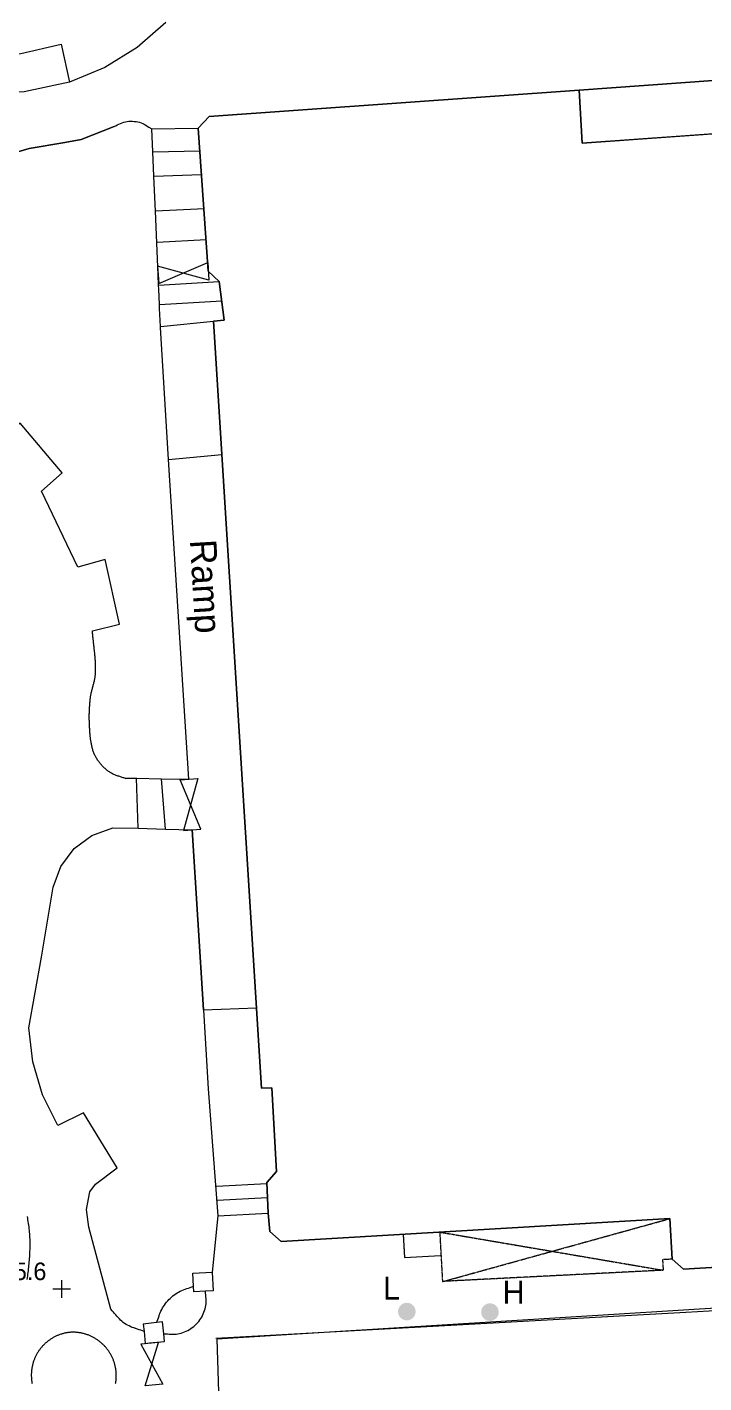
# Model space of a CAD drawing. Header units: millimetres. Extents: x 833924389 to 835767163, y 817400000 to 818811854.
# Drawn here: x 835353255 to 835391779, y 818357724 to 818434859 of the extents above; entities that cross this region are included whole.
import ezdxf
from ezdxf.enums import TextEntityAlignment as Align

# ---------------------------------------------------------------- set-up
doc = ezdxf.new("R2010")
doc.units = ezdxf.units.MM
doc.header["$LTSCALE"] = 10
doc.header["$MEASUREMENT"] = 0
doc.linetypes.add('11NW24D$0$DGN Style 5', pattern=[6.677139, 2.861631, -3.815508])
doc.linetypes.add('11nw24d$1$DGN Style 5', pattern=[1.174922, 0.503538, -0.671384])
doc.layers.add('01_Base_Plan', color=5, linetype='Continuous', lineweight=5)
doc.styles.add('11nw24d$0$Style-WORKING', font='WORKING.shx')
doc.styles.add('11nw24d$1$Style-ENGINEERING', font='ENGINEERING.shx')

# ---------------------------------------------------------------- blocks, each defined once
blk = doc.blocks.new('11nw24d$0$SPOTHT')
at = {"layer": '01_Base_Plan', "linetype": 'Continuous', "lineweight": 13}
for p, q in [((-0.5, 0), (0.5, 0)), ((0, -0.5), (0, 0.5))]:
    blk.add_line(p, q, dxfattribs=at)
blk = doc.blocks.new('11nw24d$0$UTILP')
at = {"layer": '01_Base_Plan', "linetype": 'Continuous', "lineweight": 13}
h = blk.add_hatch(color=256, dxfattribs=at)
edge = h.paths.add_edge_path()
edge.add_arc((0, 0), 0.5, 0, 360)

msp = doc.modelspace()

# ---------------------------------------------------------------- hatches: boundary and pattern name
at = {"layer": '01_Base_Plan', "linetype": 'Continuous'}
h = msp.add_hatch(color=256, dxfattribs=at)
edge = h.paths.add_edge_path()
edge.add_arc((835379600, 818361750), 500, 0, 360)

# ---------------------------------------------------------------- linework, layer by layer
for p, q in [((835360471, 818426382), (835363179, 818426475)), ((835363349, 818424523), (835360558, 818424383)), ((835363443, 818422761), (835360662, 818422613)), ((835360743, 818420169), (835364197, 818420381)), ((835360791, 818419070), (835364335, 818419292)), ((835360846, 818417817), (835363858, 818418122)), ((835361312, 818410261), (835364336, 818410536)), ((835359586, 818389278), (835359489, 818392122)), ((835361129, 818389234), (835360911, 818392097)), ((835363305, 818378944), (835366317, 818379063)), ((835364027, 818368920), (835366898, 818369068)), ((835364069, 818368121), (835366934, 818368269)), ((835364115, 818367222), (835366975, 818367370)), ((835364115, 818367222), (835363789, 818364019)), ((835364050, 818360220), (835364226, 818354692))]:
    msp.add_line(p, q, dxfattribs=at)
at = {"layer": '01_Base_Plan', "linetype": '11nw24d$1$DGN Style 5'}
msp.add_line((835376916, 818363496), (835376760, 818366299), dxfattribs=at)
at = {"layer": '01_Base_Plan', "flags": 128}
for points in [[(835361150, 818435130), (835359516, 818433704), (835357673, 818432561), (835355670, 818431730)], [(835350450, 818431100), (835350560, 818433160), (835352901, 818433356), (835355190, 818433880), (835355670, 818431730), (835353090, 818431169), (835350450, 818431100)], [(835358205, 818429211), (835356340, 818428462), (835355399, 818428293), (835353375, 818427949), (835351428, 818427390)], [(835358205, 818429211), (835358298, 818429250), (835358390, 818429291), (835358482, 818429335), (835358575, 818429377), (835358668, 818429416), (835358761, 818429449), (835358856, 818429475), (835358952, 818429492), (835359051, 818429502), (835359152, 818429506), (835359254, 818429504), (835359356, 818429497), (835359458, 818429485), (835359557, 818429467), (835359653, 818429444), (835359747, 818429414), (835359837, 818429375), (835359925, 818429329), (835360012, 818429278), (835360097, 818429223), (835360183, 818429168), (835360353, 818429065)], [(835356973, 818400514), (835358524, 818400892), (835357704, 818404573), (835356148, 818404125), (835354066, 818408451), (835355250, 818409500), (835352865, 818412334), (835351623, 818411333)], [(835358860, 818392106), (835358813, 818392123), (835358766, 818392140), (835358718, 818392156), (835358670, 818392172), (835358622, 818392188), (835358574, 818392203), (835358525, 818392218), (835358477, 818392234), (835358429, 818392250), (835358382, 818392266), (835358334, 818392283), (835358287, 818392301), (835358241, 818392319), (835358196, 818392339), (835358151, 818392360), (835358107, 818392382), (835358064, 818392406), (835358021, 818392431), (835357980, 818392458), (835357938, 818392485), (835357897, 818392514), (835357857, 818392544), (835357816, 818392574), (835357777, 818392606), (835357738, 818392638), (835357699, 818392671), (835357661, 818392705), (835357624, 818392740), (835357588, 818392775), (835357552, 818392811), (835357518, 818392848), (835357484, 818392885), (835357451, 818392923), (835357419, 818392961), (835357388, 818393000), (835357358, 818393039), (835357329, 818393079), (835357300, 818393119), (835357271, 818393161), (835357244, 818393203), (835357217, 818393246), (835357191, 818393290), (835357165, 818393334), (835357141, 818393379), (835357118, 818393424), (835357096, 818393470), (835357074, 818393516), (835357055, 818393562), (835357036, 818393609), (835357019, 818393656), (835357003, 818393703), (835356988, 818393751), (835356975, 818393799), (835356963, 818393846), (835356952, 818393894), (835356941, 818393943), (835356931, 818393991), (835356921, 818394040), (835356912, 818394089), (835356903, 818394138), (835356895, 818394187), (835356887, 818394237), (835356880, 818394286), (835356873, 818394336), (835356866, 818394386), (835356860, 818394436), (835356854, 818394486), (835356849, 818394536), (835356844, 818394586), (835356839, 818394636), (835356835, 818394686), (835356831, 818394737), (835356827, 818394787), (835356823, 818394837), (835356820, 818394888), (835356817, 818394938), (835356814, 818394988), (835356812, 818395038), (835356809, 818395088), (835356807, 818395139), (835356805, 818395188), (835356803, 818395238), (835356801, 818395288), (835356799, 818395338), (835356798, 818395388), (835356797, 818395438), (835356796, 818395488), (835356796, 818395538), (835356795, 818395588), (835356795, 818395638), (835356796, 818395688), (835356796, 818395738), (835356797, 818395788), (835356798, 818395839), (835356800, 818395889), (835356801, 818395939), (835356803, 818395989), (835356805, 818396039), (835356808, 818396089), (835356811, 818396139), (835356814, 818396189), (835356817, 818396239), (835356821, 818396289), (835356824, 818396339), (835356829, 818396389), (835356833, 818396439), (835356838, 818396489), (835356843, 818396539), (835356848, 818396588), (835356853, 818396638), (835356859, 818396687), (835356865, 818396737), (835356872, 818396786), (835356880, 818396836), (835356889, 818396885), (835356899, 818396934), (835356909, 818396983), (835356920, 818397032), (835356932, 818397081), (835356944, 818397130), (835356957, 818397179), (835356970, 818397227), (835356983, 818397276), (835356996, 818397325), (835357009, 818397374), (835357022, 818397422), (835357035, 818397471), (835357048, 818397520), (835357061, 818397569), (835357073, 818397618), (835357084, 818397666), (835357095, 818397715), (835357106, 818397764), (835357115, 818397813), (835357124, 818397862), (835357132, 818397911), (835357139, 818397960), (835357145, 818398009), (835357149, 818398059), (835357152, 818398108), (835357154, 818398158), (835357155, 818398207), (835357156, 818398257), (835357156, 818398306), (835357156, 818398356), (835357156, 818398406), (835357155, 818398455), (835357154, 818398505), (835357152, 818398555), (835357150, 818398604), (835357148, 818398654), (835357146, 818398704), (835357143, 818398754), (835357140, 818398804), (835357137, 818398853), (835357133, 818398903), (835357129, 818398953), (835357125, 818399003), (835357121, 818399053), (835357117, 818399103), (835357112, 818399153), (835357107, 818399203), (835357102, 818399252), (835357097, 818399302), (835357092, 818399352), (835357087, 818399402), (835357082, 818399452), (835357076, 818399502), (835357071, 818399552), (835357065, 818399602), (835357060, 818399652), (835357054, 818399702), (835357049, 818399752), (835357043, 818399802), (835357038, 818399852), (835357032, 818399902), (835357027, 818399952), (835357021, 818400002), (835357016, 818400052), (835357011, 818400102), (835357006, 818400152), (835357001, 818400201), (835356996, 818400251), (835356991, 818400301), (835356987, 818400351), (835356982, 818400401), (835356978, 818400451), (835356973, 818400514)], [(835358860, 818392106), (835359489, 818392122)], [(835359489, 818392122), (835360911, 818392097)], [(835360911, 818392097), (835362470, 818392070)], [(835354736, 818385923), (835355176, 818387107), (835355933, 818388118), (835356947, 818388871), (835358133, 818389306)], [(835358133, 818389306), (835359586, 818389278)], [(835358133, 818389306), (835359586, 818389278), (835361129, 818389234)], [(835361129, 818389234), (835362653, 818389191)], [(835353351, 818377932), (835354067, 818381949), (835354736, 818385923)], [(835355007, 818372365), (835354136, 818374116), (835353579, 818375990), (835353351, 818377932)], [(835357155, 818369031), (835358391, 818369955), (835356468, 818373087), (835355007, 818372365)], [(835356763, 818366577), (835356637, 818367589), (835356829, 818368591), (835357155, 818369031)], [(835353251, 818367194), (835353270, 818367096), (835353287, 818366997), (835353303, 818366898), (835353318, 818366798), (835353332, 818366699), (835353345, 818366599), (835353357, 818366500), (835353368, 818366400), (835353377, 818366301), (835353386, 818366201), (835353393, 818366102), (835353399, 818366002), (835353404, 818365903), (835353407, 818365803), (835353409, 818365703), (835353409, 818365603), (835353409, 818365503), (835353407, 818365403), (835353404, 818365303), (835353401, 818365202), (835353396, 818365102), (835353390, 818365002), (835353384, 818364902), (835353377, 818364802), (835353369, 818364702), (835353360, 818364602), (835353351, 818364502), (835353342, 818364402), (835353332, 818364303), (835353322, 818364204), (835353310, 818364104), (835353298, 818364005), (835353285, 818363905), (835353271, 818363806), (835353256, 818363707), (835353240, 818363608)], [(835358013, 818361914), (835356763, 818366577)], [(835359910, 818360643), (835359817, 818360680), (835359722, 818360715), (835359626, 818360748), (835359530, 818360781), (835359434, 818360814), (835359339, 818360848), (835359245, 818360883), (835359152, 818360920), (835359061, 818360961), (835358973, 818361005), (835358887, 818361054), (835358805, 818361108), (835358727, 818361167), (835358651, 818361230), (835358579, 818361298), (835358508, 818361369), (835358439, 818361442), (835358372, 818361517), (835358304, 818361593), (835358238, 818361670), (835358170, 818361746), (835358103, 818361820), (835358013, 818361914)]]:
    msp.add_lwpolyline(points, dxfattribs=at)
at = {"layer": '01_Base_Plan', "linetype": 'Continuous', "flags": 128}
for points in [[(835361150, 818435130), (835359516, 818433704), (835357673, 818432561), (835355670, 818431730)], [(835355670, 818431730), (835353090, 818431169), (835350450, 818431100), (835350560, 818433160), (835352901, 818433356), (835355190, 818433880), (835355670, 818431730)], [(835407962, 818432942), (835406552, 818432841), (835405141, 818432740), (835403730, 818432639), (835402320, 818432538), (835400909, 818432437), (835399498, 818432336), (835398088, 818432235), (835384672, 818431273)], [(835384672, 818431273), (835398088, 818432235)], [(835366975, 818367370), (835366896, 818369120), (835367444, 818369742), (835367184, 818374515), (835366605, 818374484), (835363858, 818418122), (835364475, 818418184), (835364197, 818420381), (835363570, 818420969), (835362992, 818429108), (835363626, 818429765), (835384672, 818431273), (835384857, 818428265), (835408130, 818429918)], [(835394464, 818428947), (835384857, 818428265), (835384672, 818431273), (835363626, 818429765), (835362992, 818429108), (835363570, 818420969), (835364197, 818420381), (835364475, 818418184), (835363858, 818418122), (835366605, 818374484), (835367184, 818374515), (835367444, 818369742), (835366896, 818369120), (835366975, 818367370), (835367071, 818366330), (835367717, 818365767), (835389839, 818367069), (835389974, 818364763), (835390609, 818364200)], [(835384672, 818431273), (835363626, 818429765), (835362992, 818429108), (835363570, 818420969), (835364197, 818420381), (835364475, 818418184), (835363858, 818418122), (835366605, 818374484), (835367184, 818374515), (835367444, 818369742), (835366896, 818369120), (835366975, 818367370), (835367071, 818366330), (835367717, 818365767), (835389839, 818367069), (835389974, 818364763), (835390609, 818364200), (835398545, 818364667), (835399109, 818365301), (835398924, 818368446)], [(835351428, 818427390), (835353375, 818427949), (835355399, 818428293), (835356340, 818428462), (835358205, 818429211), (835358298, 818429250), (835358390, 818429291), (835358483, 818429335), (835358575, 818429377), (835358668, 818429416), (835358761, 818429449), (835358856, 818429475), (835358952, 818429492), (835359051, 818429502), (835359152, 818429506), (835359254, 818429504), (835359356, 818429497), (835359458, 818429485), (835359557, 818429467), (835359654, 818429444), (835359747, 818429414), (835359837, 818429375), (835359925, 818429329), (835360012, 818429278), (835360098, 818429223), (835360183, 818429168), (835360353, 818429065), (835362992, 818429108)], [(835360353, 818429065), (835362992, 818429108)], [(835360470, 818426382), (835360410, 818427766), (835360353, 818429065)], [(835362470, 818392070), (835361312, 818410261), (835360848, 818417762), (835360846, 818417817), (835360800, 818418858), (835360791, 818419070), (835360752, 818419954), (835360743, 818420169), (835360716, 818420767), (835360558, 818424383), (835360471, 818426382), (835360410, 818427766), (835360353, 818429065)], [(835390609, 818364200), (835398545, 818364667), (835399109, 818365301), (835398924, 818368446), (835394464, 818428947)], [(835360374, 818427765), (835360410, 818427766), (835363084, 818427813)], [(835360374, 818427765), (835360410, 818427766), (835363084, 818427813)], [(835360470, 818426382), (835363179, 818426475)], [(835360558, 818424383), (835360470, 818426382)], [(835363349, 818424522), (835360558, 818424383)], [(835360743, 818420169), (835360716, 818420767), (835360558, 818424383)], [(835363443, 818422761), (835360662, 818422613)], [(835360743, 818420169), (835364197, 818420381)], [(835360752, 818419954), (835360743, 818420169)], [(835360791, 818419070), (835360752, 818419954)], [(835360791, 818419070), (835364335, 818419292)], [(835360800, 818418858), (835360791, 818419070)], [(835360846, 818417817), (835360800, 818418858)], [(835360846, 818417817), (835363858, 818418122)], [(835360848, 818417762), (835360846, 818417817)], [(835361312, 818410261), (835360848, 818417762)], [(835359489, 818392122), (835358860, 818392106), (835358813, 818392124), (835358766, 818392140), (835358718, 818392156), (835358670, 818392172), (835358622, 818392188), (835358574, 818392203), (835358525, 818392218), (835358477, 818392234), (835358429, 818392250), (835358382, 818392266), (835358334, 818392283), (835358287, 818392301), (835358241, 818392319), (835358196, 818392339), (835358151, 818392360), (835358107, 818392382), (835358064, 818392406), (835358021, 818392431), (835357980, 818392458), (835357938, 818392485), (835357897, 818392514), (835357857, 818392544), (835357817, 818392574), (835357777, 818392606), (835357738, 818392638), (835357699, 818392671), (835357662, 818392705), (835357624, 818392740), (835357588, 818392775), (835357552, 818392811), (835357518, 818392848), (835357484, 818392885), (835357451, 818392923), (835357419, 818392961), (835357388, 818393000), (835357358, 818393039), (835357329, 818393079), (835357300, 818393119), (835357271, 818393161), (835357244, 818393203), (835357217, 818393246), (835357191, 818393290), (835357165, 818393334), (835357141, 818393379), (835357118, 818393424), (835357096, 818393470), (835357074, 818393516), (835357055, 818393562), (835357036, 818393609), (835357019, 818393656), (835357003, 818393703), (835356988, 818393751), (835356975, 818393799), (835356963, 818393846), (835356952, 818393894), (835356941, 818393943), (835356931, 818393991), (835356921, 818394040), (835356912, 818394089), (835356903, 818394138), (835356895, 818394187), (835356887, 818394237), (835356880, 818394286), (835356873, 818394336), (835356866, 818394386), (835356860, 818394436), (835356854, 818394486), (835356849, 818394536), (835356844, 818394586), (835356839, 818394636), (835356835, 818394687), (835356831, 818394737), (835356827, 818394787), (835356824, 818394837), (835356820, 818394888), (835356817, 818394938), (835356814, 818394988), (835356812, 818395038), (835356809, 818395089), (835356807, 818395138), (835356805, 818395189), (835356803, 818395238), (835356801, 818395288), (835356799, 818395338), (835356798, 818395388), (835356797, 818395438), (835356796, 818395488), (835356796, 818395538), (835356795, 818395588), (835356795, 818395638), (835356796, 818395688), (835356796, 818395738), (835356797, 818395788), (835356798, 818395839), (835356800, 818395889), (835356801, 818395939), (835356803, 818395989), (835356806, 818396039), (835356808, 818396089), (835356811, 818396139), (835356814, 818396189), (835356817, 818396239), (835356821, 818396289), (835356825, 818396339), (835356829, 818396389), (835356833, 818396439), (835356838, 818396489), (835356843, 818396539), (835356848, 818396588), (835356853, 818396638), (835356859, 818396687), (835356865, 818396737), (835356872, 818396786), (835356880, 818396836), (835356889, 818396885), (835356899, 818396934), (835356909, 818396983), (835356921, 818397032), (835356932, 818397081), (835356944, 818397130), (835356957, 818397179), (835356970, 818397227), (835356983, 818397276), (835356996, 818397325), (835357009, 818397374), (835357022, 818397422), (835357035, 818397471), (835357048, 818397520), (835357061, 818397569), (835357073, 818397618), (835357084, 818397666), (835357095, 818397715), (835357106, 818397764), (835357115, 818397813), (835357124, 818397862), (835357132, 818397911), (835357139, 818397960), (835357145, 818398010), (835357149, 818398059), (835357152, 818398108), (835357154, 818398158), (835357155, 818398207), (835357156, 818398257), (835357156, 818398306), (835357156, 818398356), (835357156, 818398406), (835357155, 818398455), (835357154, 818398505), (835357152, 818398555), (835357150, 818398604), (835357148, 818398654), (835357146, 818398704), (835357143, 818398754), (835357140, 818398804), (835357137, 818398853), (835357133, 818398903), (835357129, 818398953), (835357125, 818399003), (835357121, 818399053), (835357117, 818399103), (835357112, 818399153), (835357107, 818399203), (835357103, 818399252), (835357098, 818399302), (835357092, 818399352), (835357087, 818399402), (835357082, 818399452), (835357076, 818399502), (835357071, 818399552), (835357065, 818399602), (835357060, 818399652), (835357054, 818399702), (835357049, 818399752), (835357043, 818399802), (835357038, 818399852), (835357032, 818399902), (835357027, 818399952), (835357021, 818400002), (835357016, 818400052), (835357011, 818400102), (835357006, 818400152), (835357001, 818400202), (835356996, 818400251), (835356991, 818400301), (835356987, 818400351), (835356982, 818400401), (835356978, 818400451), (835356973, 818400514), (835358524, 818400892), (835357704, 818404573), (835356148, 818404125), (835354066, 818408451), (835355250, 818409500), (835352865, 818412334)], [(835361312, 818410261), (835364336, 818410536)], [(835362470, 818392070), (835361312, 818410261)], [(835359586, 818389278), (835359489, 818392122)], [(835359489, 818392122), (835360911, 818392097), (835362470, 818392070)], [(835361129, 818389234), (835360911, 818392097)], [(835359910, 818360643), (835359817, 818360680), (835359722, 818360715), (835359627, 818360748), (835359530, 818360781), (835359435, 818360814), (835359339, 818360848), (835359245, 818360883), (835359152, 818360920), (835359061, 818360961), (835358973, 818361005), (835358887, 818361054), (835358805, 818361108), (835358727, 818361167), (835358651, 818361230), (835358579, 818361298), (835358508, 818361369), (835358439, 818361442), (835358372, 818361517), (835358305, 818361593), (835358238, 818361670), (835358171, 818361746), (835358103, 818361820), (835358013, 818361914), (835356763, 818366577), (835356637, 818367589), (835356829, 818368591), (835357155, 818369031), (835358391, 818369955), (835356468, 818373087), (835355007, 818372365), (835354136, 818374116), (835353579, 818375990), (835353351, 818377932), (835354067, 818381949), (835354736, 818385923), (835355176, 818387107), (835355933, 818388118), (835356947, 818388871), (835358133, 818389306), (835359586, 818389278)], [(835359586, 818389278), (835361129, 818389234), (835362653, 818389191)], [(835363305, 818378944), (835362653, 818389191)], [(835362653, 818389191), (835363305, 818378944), (835363567, 818374446), (835364115, 818367222)], [(835363305, 818378944), (835366317, 818379063)], [(835363305, 818378944), (835363567, 818374446), (835364115, 818367222)], [(835364027, 818368920), (835366898, 818369068)], [(835364068, 818368121), (835366934, 818368269)], [(835364115, 818367222), (835366975, 818367370), (835367006, 818367372)], [(835364115, 818367222), (835366975, 818367370), (835367006, 818367372)], [(835364115, 818367222), (835366975, 818367370)], [(835398545, 818364667), (835390609, 818364200), (835389974, 818364763), (835389839, 818367069), (835367717, 818365767), (835367071, 818366330), (835366975, 818367370)], [(835353251, 818367194), (835353270, 818367096), (835353287, 818366997), (835353303, 818366898), (835353318, 818366798), (835353332, 818366699), (835353345, 818366599), (835353357, 818366500), (835353368, 818366400), (835353377, 818366301), (835353386, 818366201), (835353393, 818366102), (835353399, 818366002), (835353404, 818365903), (835353407, 818365803), (835353409, 818365703), (835353410, 818365603), (835353409, 818365503), (835353407, 818365403), (835353404, 818365303), (835353401, 818365202), (835353396, 818365102), (835353390, 818365002), (835353384, 818364902), (835353377, 818364802), (835353369, 818364702), (835353360, 818364602), (835353352, 818364502), (835353342, 818364403), (835353332, 818364303), (835353322, 818364204), (835353310, 818364104), (835353298, 818364005), (835353285, 818363906), (835353271, 818363806), (835353256, 818363707), (835353240, 818363608)], [(835364115, 818367222), (835363789, 818364019)], [(835374655, 818366176), (835374733, 818364848), (835376780, 818364968)], [(835374655, 818366175), (835374733, 818364848), (835376780, 818364968)], [(835414383, 818365184), (835414394, 818364884), (835414354, 818364587), (835414263, 818364301), (835414125, 818364035), (835413943, 818363796), (835413723, 818363592), (835413471, 818363429), (835413195, 818363311), (835412913, 818363245), (835364050, 818360220)], [(835362680, 818363957), (835363789, 818364019), (835363848, 818362960), (835363408, 818362936), (835362739, 818362898), (835362721, 818363228), (835362680, 818363957)], [(835363408, 818362936), (835362739, 818362898), (835362721, 818363228), (835362680, 818363957), (835363789, 818364019), (835363848, 818362960), (835363408, 818362936)], [(835360621, 818361152), (835360660, 818361244), (835360696, 818361338), (835360731, 818361433), (835360766, 818361529), (835360801, 818361624), (835360837, 818361718), (835360876, 818361810), (835360918, 818361900), (835360964, 818361988), (835361015, 818362072), (835361071, 818362153), (835361131, 818362233), (835361194, 818362311), (835361261, 818362387), (835361331, 818362461), (835361403, 818362532), (835361478, 818362601), (835361555, 818362667), (835361633, 818362730), (835361713, 818362789), (835361795, 818362844), (835361880, 818362894), (835361968, 818362939), (835362059, 818362980), (835362151, 818363018), (835362246, 818363053), (835362341, 818363087), (835362437, 818363121), (835362532, 818363155), (835362627, 818363190), (835362721, 818363228)], [(835360621, 818361152), (835360660, 818361244), (835360696, 818361338), (835360731, 818361433), (835360766, 818361529), (835360801, 818361624), (835360838, 818361718), (835360876, 818361810), (835360918, 818361900), (835360964, 818361988), (835361015, 818362072), (835361071, 818362153), (835361131, 818362233), (835361194, 818362311), (835361261, 818362387), (835361331, 818362461), (835361403, 818362532), (835361478, 818362601), (835361555, 818362667), (835361633, 818362730), (835361713, 818362789), (835361795, 818362844), (835361880, 818362894), (835361968, 818362939), (835362059, 818362980), (835362151, 818363018), (835362246, 818363053), (835362341, 818363087), (835362437, 818363121), (835362532, 818363155), (835362627, 818363190), (835362721, 818363228)], [(835361039, 818360521), (835361139, 818360518), (835361240, 818360511), (835361341, 818360504), (835361442, 818360496), (835361543, 818360492), (835361643, 818360491), (835361741, 818360497), (835361839, 818360511), (835361935, 818360532), (835362032, 818360558), (835362128, 818360590), (835362223, 818360626), (835362317, 818360667), (835362408, 818360712), (835362495, 818360762), (835362579, 818360815), (835362659, 818360872), (835362738, 818360934), (835362814, 818361001), (835362887, 818361072), (835362957, 818361146), (835363023, 818361224), (835363084, 818361303), (835363140, 818361385), (835363192, 818361469), (835363239, 818361557), (835363283, 818361648), (835363323, 818361742), (835363358, 818361838), (835363388, 818361935), (835363413, 818362032), (835363433, 818362129), (835363445, 818362226), (835363450, 818362325), (835363448, 818362425), (835363441, 818362525), (835363432, 818362626), (835363423, 818362727), (835363414, 818362828), (835363408, 818362936)], [(835361039, 818360521), (835361139, 818360518), (835361240, 818360511), (835361341, 818360504), (835361442, 818360496), (835361543, 818360492), (835361643, 818360491), (835361742, 818360497), (835361839, 818360511), (835361935, 818360532), (835362032, 818360558), (835362128, 818360590), (835362223, 818360626), (835362317, 818360667), (835362408, 818360713), (835362495, 818360762), (835362579, 818360815), (835362659, 818360872), (835362738, 818360934), (835362814, 818361001), (835362887, 818361072), (835362957, 818361146), (835363023, 818361224), (835363084, 818361303), (835363140, 818361385), (835363192, 818361469), (835363240, 818361557), (835363283, 818361648), (835363323, 818361742), (835363358, 818361838), (835363388, 818361935), (835363413, 818362032), (835363433, 818362129), (835363445, 818362226), (835363450, 818362325), (835363448, 818362425), (835363441, 818362525), (835363432, 818362626), (835363423, 818362727), (835363414, 818362828), (835363408, 818362936)], [(835372923, 818360753), (835390753, 818361744), (835412658, 818362993)], [(835361039, 818360521), (835360969, 818361188), (835360621, 818361152), (835359865, 818361073), (835359910, 818360643), (835359980, 818359969), (835360229, 818359995), (835361084, 818360084), (835361039, 818360521)], [(835359910, 818360643), (835359980, 818359969), (835360229, 818359995), (835361084, 818360084), (835361039, 818360521), (835360969, 818361188), (835360621, 818361152), (835359865, 818361073), (835359910, 818360643)], [(835355844, 818360607), (835355836, 818360607), (835355794, 818360605), (835355751, 818360602), (835355709, 818360598), (835355666, 818360594), (835355624, 818360589), (835355582, 818360583), (835355540, 818360577), (835355498, 818360570), (835355456, 818360562), (835355414, 818360553), (835355373, 818360544), (835355332, 818360533), (835355290, 818360523), (835355249, 818360511), (835355209, 818360499), (835355168, 818360486), (835355128, 818360472), (835355088, 818360457), (835355048, 818360442), (835355008, 818360427), (835354969, 818360410), (835354930, 818360393), (835354892, 818360375), (835354853, 818360357), (835354815, 818360337), (835354778, 818360317), (835354740, 818360297), (835354703, 818360276), (835354667, 818360254), (835354631, 818360232), (835354595, 818360209), (835354559, 818360185), (835354524, 818360161), (835354490, 818360136), (835354456, 818360110), (835354422, 818360084), (835354389, 818360057), (835354356, 818360030), (835354324, 818360002), (835354292, 818359974), (835354261, 818359945), (835354230, 818359916), (835354200, 818359886), (835354170, 818359855), (835354141, 818359824), (835354113, 818359792), (835354085, 818359760), (835354057, 818359728), (835354030, 818359695), (835354004, 818359661), (835353978, 818359627), (835353953, 818359593), (835353929, 818359558), (835353905, 818359523), (835353881, 818359487), (835353859, 818359451), (835353837, 818359415), (835353815, 818359378), (835353794, 818359341), (835353774, 818359304), (835353755, 818359266), (835353736, 818359227), (835353718, 818359189), (835353700, 818359150), (835353684, 818359111), (835353668, 818359072), (835353652, 818359032), (835353638, 818358992), (835353624, 818358952), (835353610, 818358911), (835353598, 818358871), (835353586, 818358830), (835353575, 818358789), (835353564, 818358747), (835353555, 818358706), (835353546, 818358664), (835353537, 818358622), (835353530, 818358581), (835353523, 818358539), (835353517, 818358496), (835353512, 818358454), (835353507, 818358412), (835353503, 818358369), (835353500, 818358327), (835353498, 818358284), (835353496, 818358242), (835353495, 818358199), (835353495, 818358157), (835353496, 818358114), (835353497, 818358072), (835353499, 818358029), (835353502, 818357987), (835353505, 818357944), (835353510, 818357902), (835353515, 818357860), (835353521, 818357817), (835353527, 818357775), (835353534, 818357733), (835353542, 818357692)], [(835355844, 818360607), (835355836, 818360607), (835355794, 818360605), (835355751, 818360602), (835355709, 818360598), (835355666, 818360594), (835355624, 818360589), (835355582, 818360583), (835355540, 818360577), (835355498, 818360570), (835355456, 818360562), (835355415, 818360553), (835355373, 818360544), (835355332, 818360533), (835355290, 818360523), (835355249, 818360511), (835355209, 818360499), (835355168, 818360486), (835355128, 818360472), (835355088, 818360457), (835355048, 818360442), (835355008, 818360427), (835354969, 818360410), (835354930, 818360393), (835354892, 818360375), (835354853, 818360357), (835354815, 818360337), (835354778, 818360317), (835354740, 818360297), (835354703, 818360276), (835354667, 818360254), (835354631, 818360232), (835354595, 818360209), (835354559, 818360185), (835354524, 818360161), (835354490, 818360136), (835354456, 818360110), (835354422, 818360084), (835354389, 818360057), (835354356, 818360030), (835354324, 818360002), (835354292, 818359974), (835354261, 818359945), (835354230, 818359916), (835354200, 818359886), (835354170, 818359855), (835354141, 818359824), (835354113, 818359792), (835354085, 818359760), (835354057, 818359728), (835354030, 818359695), (835354004, 818359661), (835353978, 818359627), (835353953, 818359593), (835353929, 818359558), (835353905, 818359523), (835353881, 818359487), (835353859, 818359451), (835353837, 818359415), (835353815, 818359378), (835353794, 818359341), (835353774, 818359304), (835353755, 818359266), (835353736, 818359227), (835353718, 818359189), (835353700, 818359150), (835353684, 818359111), (835353668, 818359072), (835353652, 818359032), (835353638, 818358992), (835353624, 818358952), (835353610, 818358911), (835353598, 818358871), (835353586, 818358830), (835353575, 818358789), (835353564, 818358747), (835353555, 818358706), (835353546, 818358664), (835353537, 818358622), (835353530, 818358581), (835353523, 818358539), (835353517, 818358496), (835353512, 818358454), (835353507, 818358412), (835353503, 818358369), (835353500, 818358327), (835353498, 818358284), (835353496, 818358242), (835353495, 818358199), (835353495, 818358157), (835353496, 818358114), (835353497, 818358072), (835353499, 818358029), (835353502, 818357987), (835353505, 818357944), (835353510, 818357902), (835353515, 818357860), (835353521, 818357817), (835353527, 818357775), (835353534, 818357733), (835353542, 818357692)], [(835358293, 818357691), (835358301, 818357732), (835358307, 818357773), (835358313, 818357815), (835358318, 818357856), (835358323, 818357898), (835358327, 818357940), (835358330, 818357982), (835358332, 818358024), (835358333, 818358066), (835358334, 818358107), (835358334, 818358149), (835358334, 818358191), (835358332, 818358233), (835358330, 818358275), (835358327, 818358317), (835358324, 818358359), (835358320, 818358400), (835358314, 818358442), (835358309, 818358485), (835358302, 818358528), (835358294, 818358571), (835358286, 818358613), (835358277, 818358656), (835358267, 818358698), (835358257, 818358740), (835358246, 818358782), (835358234, 818358824), (835358221, 818358865), (835358208, 818358907), (835358194, 818358948), (835358179, 818358988), (835358164, 818359029), (835358147, 818359069), (835358131, 818359109), (835358113, 818359149), (835358095, 818359188), (835358076, 818359227), (835358056, 818359266), (835358036, 818359304), (835358015, 818359342), (835357993, 818359380), (835357971, 818359417), (835357971, 818359417), (835357948, 818359454), (835357924, 818359490), (835357900, 818359526), (835357875, 818359562), (835357850, 818359597), (835357824, 818359632), (835357797, 818359666), (835357770, 818359700), (835357742, 818359733), (835357714, 818359766), (835357685, 818359798), (835357655, 818359830), (835357625, 818359861), (835357594, 818359892), (835357563, 818359922), (835357531, 818359952), (835357499, 818359981), (835357467, 818360009), (835357433, 818360037), (835357400, 818360065), (835357365, 818360092), (835357331, 818360118), (835357296, 818360143), (835357260, 818360168), (835357224, 818360193), (835357188, 818360216), (835357151, 818360239), (835357114, 818360262), (835357076, 818360283), (835357039, 818360304), (835357000, 818360325), (835356962, 818360345), (835356923, 818360364), (835356883, 818360382), (835356844, 818360400), (835356804, 818360417), (835356764, 818360433), (835356723, 818360449), (835356682, 818360464), (835356641, 818360478), (835356600, 818360491), (835356559, 818360504), (835356517, 818360516), (835356475, 818360527), (835356433, 818360538), (835356391, 818360548), (835356348, 818360557), (835356305, 818360565), (835356263, 818360573), (835356220, 818360579), (835356177, 818360586), (835356134, 818360591), (835356091, 818360596), (835356047, 818360599), (835356004, 818360602), (835355961, 818360605), (835355918, 818360606), (835355874, 818360607), (835355844, 818360607)], [(835358293, 818357691), (835358301, 818357732), (835358307, 818357773), (835358313, 818357815), (835358318, 818357856), (835358323, 818357898), (835358327, 818357940), (835358330, 818357982), (835358332, 818358024), (835358333, 818358066), (835358334, 818358107), (835358334, 818358149), (835358334, 818358191), (835358332, 818358233), (835358330, 818358275), (835358327, 818358317), (835358324, 818358359), (835358320, 818358400), (835358314, 818358442), (835358309, 818358485), (835358302, 818358528), (835358294, 818358571), (835358286, 818358613), (835358277, 818358656), (835358267, 818358698), (835358257, 818358740), (835358246, 818358782), (835358234, 818358824), (835358221, 818358865), (835358208, 818358907), (835358194, 818358948), (835358179, 818358988), (835358164, 818359029), (835358147, 818359069), (835358131, 818359109), (835358113, 818359149), (835358095, 818359188), (835358076, 818359227), (835358056, 818359266), (835358036, 818359304), (835358015, 818359342), (835357993, 818359380), (835357971, 818359417), (835357948, 818359454), (835357924, 818359490), (835357900, 818359526), (835357875, 818359562), (835357850, 818359597), (835357824, 818359632), (835357797, 818359666), (835357770, 818359700), (835357742, 818359733), (835357714, 818359766), (835357685, 818359798), (835357655, 818359830), (835357625, 818359861), (835357594, 818359892), (835357563, 818359922), (835357531, 818359952), (835357499, 818359981), (835357467, 818360009), (835357433, 818360037), (835357400, 818360065), (835357365, 818360092), (835357331, 818360118), (835357296, 818360143), (835357260, 818360168), (835357224, 818360193), (835357188, 818360216), (835357151, 818360239), (835357114, 818360262), (835357076, 818360283), (835357039, 818360304), (835357000, 818360325), (835356962, 818360345), (835356923, 818360364), (835356883, 818360382), (835356844, 818360400), (835356804, 818360417), (835356764, 818360433), (835356723, 818360449), (835356682, 818360464), (835356641, 818360478), (835356600, 818360491), (835356559, 818360504), (835356517, 818360516), (835356475, 818360527), (835356433, 818360538), (835356391, 818360548), (835356348, 818360557), (835356306, 818360565), (835356263, 818360573), (835356220, 818360580), (835356177, 818360586), (835356134, 818360591), (835356091, 818360596), (835356048, 818360599), (835356004, 818360602), (835355961, 818360605), (835355918, 818360606), (835355874, 818360607), (835355844, 818360607)], [(835363998, 818360266), (835372923, 818360753)]]:
    msp.add_lwpolyline(points, dxfattribs=at)
at = {"layer": '01_Base_Plan', "linetype": '11NW24D$0$DGN Style 5', "flags": 128}
for points in [[(835376907, 818363486), (835376948, 818363498), (835383135, 818365212), (835389822, 818367064)], [(835376760, 818366299), (835383135, 818365212), (835389461, 818364132)], [(835376916, 818363496), (835376760, 818366299)], [(835389974, 818364763), (835389425, 818364731), (835389461, 818364132)], [(835389461, 818364132), (835376948, 818363498), (835376916, 818363496)]]:
    msp.add_lwpolyline(points, dxfattribs=at)
at = {"layer": '01_Base_Plan', "linetype": '11nw24d$1$DGN Style 5', "flags": 128}
for points in [[(835376907, 818363486), (835376948, 818363498), (835383135, 818365212), (835389822, 818367064)], [(835376760, 818366299), (835383135, 818365212), (835389461, 818364132)], [(835389974, 818364763), (835389425, 818364731), (835389461, 818364132)], [(835389461, 818364132), (835376948, 818363498), (835376916, 818363496)]]:
    msp.add_lwpolyline(points, dxfattribs=at)
at = {"layer": '01_Base_Plan', "linetype": 'Continuous'}
for points in [[(835360752, 818420268), (835363535, 818421468), (835363605, 818420470), (835360681, 818421266)], [(835363152, 818389222), (835361971, 818392038), (835362969, 818392101), (835362154, 818389159)], [(835359731, 818359917), (835360974, 818357660), (835359979, 818357555), (835360726, 818360021)]]:
    msp.add_3dface(points, dxfattribs=at)

# ---------------------------------------------------------------- block references
at = {"layer": '01_Base_Plan', "linetype": 'Continuous', "xscale": 1000, "yscale": 1000, "zscale": 1000}
for name, p in [('11nw24d$0$SPOTHT', (835355225, 818363070, 5600)), ('11nw24d$0$UTILP', (835374870, 818361780))]:
    msp.add_blockref(name, p, dxfattribs=at)

# ---------------------------------------------------------------- texts
at = {"layer": '01_Base_Plan', "linetype": 'Continuous', "style": '11nw24d$0$Style-WORKING'}
msp.add_text('Ramp', height=1500, rotation=273.36645, dxfattribs=at).set_placement((835362521, 818405667))
at = {"layer": '01_Base_Plan', "linetype": 'Continuous', "style": '11nw24d$1$Style-ENGINEERING'}
msp.add_text('5.6', height=1000, dxfattribs=at).set_placement((835354355, 818363570, 5600), align=Align.RIGHT)
at = {"layer": '01_Base_Plan', "linetype": 'Continuous', "style": '11nw24d$0$Style-WORKING'}
for s, p in [('L', (835373518, 818362463)), ('H', (835380315, 818362233))]:
    msp.add_text(s, height=1300, dxfattribs=at).set_placement(p)

doc.saveas('drawing.dxf')
